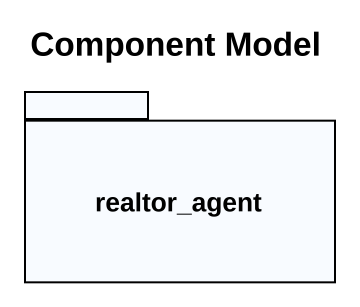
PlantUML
@startuml
title Component Model
package realtor_agent {
}
@enduml
